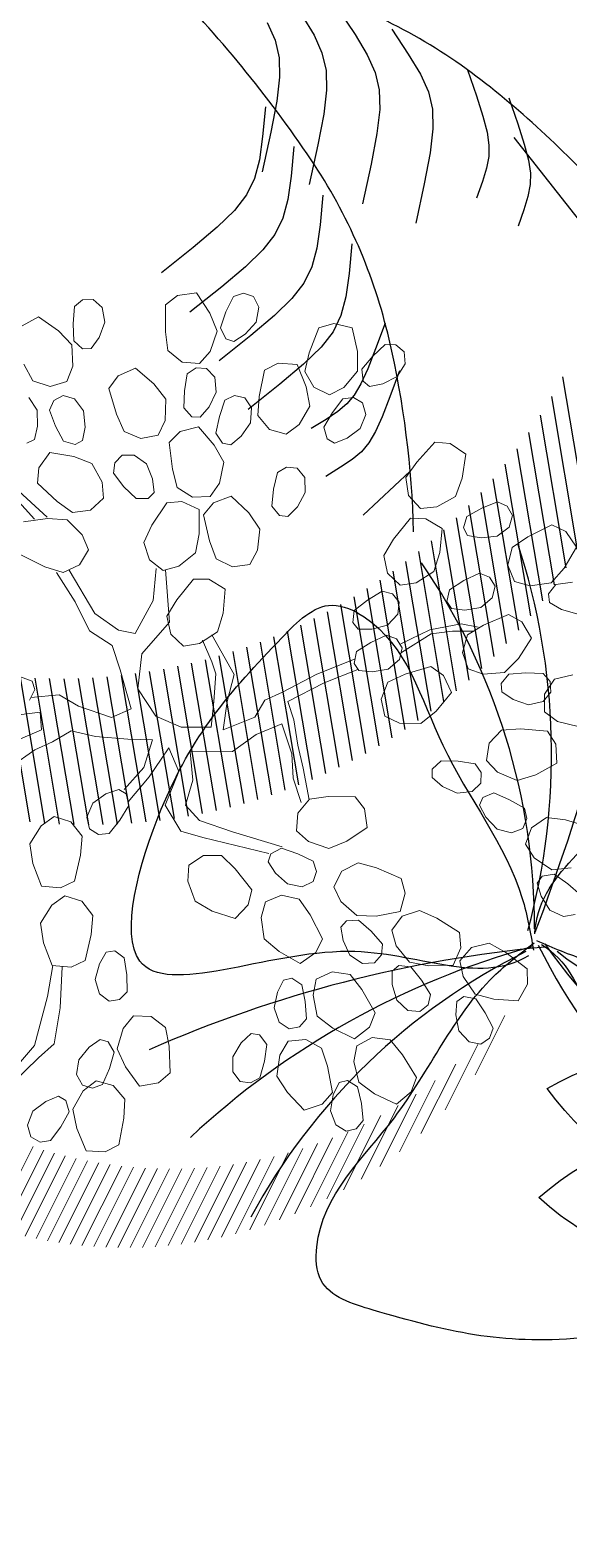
# Model space of a CAD drawing. Extents: x -809667 to 586099, y 3084146 to 3634412.
# Drawn here: x 381940.732 to 381941.638, y 3085733.911 to 3085736.417 of the extents above; entities that cross this region are included whole.
import ezdxf

# ---------------------------------------------------------------- set-up
doc = ezdxf.new("R2010")
doc.units = 0
doc.header["$LTSCALE"] = 0.5
doc.layers.get('0').update_dxf_attribs({"linetype": 'CONTINUOUS'})
for name, color, linetype in [('树', 3, 'CONTINUOUS'), ('树木', 94, 'CONTINUOUS'), ('灌木', 3, 'CONTINUOUS'), ('绿化图层', 84, 'CONTINUOUS'), ('道路', 4, 'CONTINUOUS')]:
    doc.layers.add(name, color=color, linetype=linetype)
doc.layers.add('紫薇', color=6, linetype='CONTINUOUS', lineweight=20)

# ---------------------------------------------------------------- blocks, each defined once
blk = doc.blocks.new('白玉兰')
at = {"color": 0}
for centre, radius, start, end in [((-1260.5, 1665), 2054.4, 309.3934, 347.1655), ((-713.2, 1844.3), 1941, 291.8214, 332.6346), ((-478.2, 2077.5), 2115.2, 283.2993, 320.8528), ((-4728.7, -6984.2), 8428.8, 56.1879, 65.279), ((-1147.9, -2037), 2310.3, 61.625, 95.1491), ((-559.1, -2135.4), 2213.8, 76.7033, 111.4018), ((4370.8, -555.9), 4391.8, 172.1708, 190.6677), ((2826.9, 106.7), 2820.8, 182.2544, 209.8868), ((2146.3, 475.3), 2185, 193.3063, 228.4107)]:
    blk.add_arc(centre, radius, start, end, dxfattribs=at)
for points in [[(-33.3, 16.4), (-232.9, 72.7), (-341.9, 562), (-1253.8, 922.5), (-424.6, 1375.2), (-32.9, 1391.9), (376.3, 1386), (477, 1090.9), (236.3, 716.3), (184.7, 276.9), (29.2, 67), (-7.3, 17.6)], [(8.3, 30.7), (154.9, 177.4), (635.1, 33.7), (1394.9, 653.5), (1385.2, -291.2), (1208.5, -641.2), (1003.6, -995.4), (696.9, -939.3), (487.4, -546.3), (129.3, -286.7), (21.9, -48.6), (-3.3, 7.4)], [(36.1, -22.3), (98.6, -219.9), (-250.5, -579.7), (-51.2, -1539.8), (-884.9, -1095.2), (-1113.8, -777), (-1333.5, -431.7), (-1142.2, -185.6), (-696.9, -181.1), (-301.3, 16.9), (-40.5, 2.3), (20.8, -1.2)]]:
    blk.add_open_spline(points, degree=3, knots=[0, 0, 0, 0, 621.989778, 1340.944545, 1869.007736, 2592.427455, 2798.699245, 2915.827596, 3435.261502, 4029.77129, 4212.300518, 4212.300518, 4212.300518, 4212.300518], dxfattribs=at)
blk = doc.blocks.new('03')
at = {"layer": '树木', "color": 0}
for p, q in [((-0.0755, 1.5083), (-0.218, 1.2206)), ((-0.04, 1.5125), (-0.1823, 1.2252)), ((-0.005, 1.5155), (-0.1471, 1.2286)), ((0.0295, 1.5175), (-0.1124, 1.231)), ((0.0634, 1.5185), (-0.0783, 1.2324)), ((0.0969, 1.5186), (-0.0446, 1.2328)), ((0.13, 1.5177), (-0.0114, 1.2322)), ((0.1626, 1.5159), (0.0214, 1.2308)), ((0.1948, 1.5133), (0.0537, 1.2285)), ((0.2265, 1.5099), (0.0857, 1.2254)), ((0.2579, 1.5056), (0.1172, 1.2214)), ((-0.2239, 1.4791), (-0.3674, 1.1893)), ((-0.1858, 1.4885), (-0.329, 1.1993)), ((-0.1484, 1.4964), (-0.2913, 1.2077)), ((-0.1116, 1.503), (-0.2544, 1.2148)), ((0.2889, 1.5006), (0.1483, 1.2167)), ((0.3195, 1.4948), (0.1791, 1.2112)), ((0.3498, 1.4883), (0.2095, 1.205)), ((0.3796, 1.481), (0.2395, 1.198)), ((0.4092, 1.4731), (0.2691, 1.1903)), ((-0.3432, 1.441), (-0.4878, 1.1491)), ((-0.3025, 1.4555), (-0.4467, 1.1644)), ((-0.2628, 1.4682), (-0.4066, 1.1778)), ((0.4383, 1.4644), (0.2984, 1.1819)), ((0.4672, 1.455), (0.3274, 1.1727)), ((0.4957, 1.4449), (0.356, 1.1629)), ((-0.385, 1.4243), (-0.53, 1.1315)), ((0.5238, 1.4342), (0.3843, 1.1524)), ((0.5516, 1.4227), (0.4122, 1.1413)), ((0.5791, 1.4106), (0.4398, 1.1294)), ((-0.4279, 1.4051), (-0.5734, 1.1114)), ((0.6063, 1.3979), (0.4671, 1.1169)), ((0.6331, 1.3844), (0.4941, 1.1037)), ((0.6596, 1.3703), (0.5207, 1.0898)), ((0.6857, 1.3555), (0.5469, 1.0753)), ((0.7115, 1.34), (0.5729, 1.06)), ((0.737, 1.3238), (0.5985, 1.0441)), ((0.7621, 1.307), (0.6237, 1.0275)), ((0.7869, 1.2895), (0.6487, 1.0103)), ((0.8114, 1.2712), (0.6732, 0.9923)), ((0.8355, 1.2523), (0.6975, 0.9736)), ((0.8592, 1.2326), (0.7213, 0.9542)), ((0.8826, 1.2122), (0.7448, 0.9341)), ((-0.1968, 1.0838), (-0.0623, 1.1008)), ((-0.8748, 1.0435), (-1.0452, 0.6994)), ((-0.2165, 0.9566), (-0.1865, 0.9736)), ((-0.1865, 0.9736), (-0.1612, 0.9846)), ((-0.1612, 0.9846), (-0.1376, 0.9906)), ((-0.1376, 0.9906), (-0.1126, 0.9925)), ((-0.1126, 0.9925), (-0.0833, 0.9914)), ((-0.0833, 0.9914), (-0.0466, 0.9884)), ((-0.2541, 0.9323), (-0.2165, 0.9566)), ((-0.3023, 0.9), (-0.2541, 0.9323)), ((-0.221, 0.8742), (-0.1957, 0.8852)), ((-0.1957, 0.8852), (-0.1721, 0.8911)), ((-0.1721, 0.8911), (-0.1471, 0.893)), ((-0.1471, 0.893), (-0.1177, 0.8919)), ((-0.1177, 0.8919), (-0.081, 0.8889)), ((-0.2885, 0.8329), (-0.2509, 0.8571)), ((-0.2509, 0.8571), (-0.221, 0.8742)), ((-0.3368, 0.8005), (-0.2885, 0.8329)), ((-0.7132, 0.7788), (-0.6828, 0.7996)), ((-0.7548, 0.7439), (-0.7366, 0.7611)), ((-0.7366, 0.7611), (-0.7132, 0.7788)), ((-0.2375, 0.7511), (-0.1979, 0.7628)), ((-0.1979, 0.7628), (-0.1475, 0.7701)), ((-0.1475, 0.7701), (-0.082, 0.7749)), ((-0.082, 0.7749), (0.0032, 0.7789)), ((-0.7821, 0.6999), (-0.7694, 0.7244)), ((-0.7694, 0.7244), (-0.7548, 0.7439)), ((-0.3024, 0.7075), (-0.2708, 0.7333)), ((-0.2708, 0.7333), (-0.2375, 0.7511)), ((-0.7946, 0.6677), (-0.7821, 0.6999)), ((-0.6772, 0.6799), (-0.6468, 0.7007)), ((-0.3366, 0.6719), (-0.3024, 0.7075)), ((-0.8085, 0.6252), (-0.7946, 0.6677)), ((-0.7188, 0.645), (-0.7006, 0.6622)), ((-0.7006, 0.6622), (-0.6772, 0.6799)), ((-0.5756, 0.6116), (-0.512, 0.6685)), ((-0.378, 0.6248), (-0.3366, 0.6719)), ((-0.0925, 0.6562), (-0.0073, 0.6603)), ((-0.7334, 0.6255), (-0.7188, 0.645)), ((-0.2813, 0.6146), (-0.248, 0.6325)), ((-0.248, 0.6325), (-0.2084, 0.6442)), ((-0.2084, 0.6442), (-0.158, 0.6515)), ((-0.158, 0.6515), (-0.0925, 0.6562)), ((-0.8254, 0.5697), (-0.8085, 0.6252)), ((-0.7586, 0.5688), (-0.7461, 0.601)), ((-0.7461, 0.601), (-0.7334, 0.6255)), ((-0.6235, 0.5666), (-0.5756, 0.6116)), ((-0.3129, 0.5888), (-0.2813, 0.6146)), ((-0.7725, 0.5263), (-0.7586, 0.5688)), ((-0.6579, 0.5291), (-0.6235, 0.5666)), ((-0.5089, 0.5129), (-0.4453, 0.5698)), ((-0.3471, 0.5533), (-0.3129, 0.5888)), ((-0.3885, 0.5061), (-0.3471, 0.5533)), ((-0.2189, 0.5255), (-0.1685, 0.5328)), ((-0.1685, 0.5328), (-0.103, 0.5376)), ((-0.103, 0.5376), (-0.0178, 0.5416)), ((-0.7894, 0.4708), (-0.7725, 0.5263)), ((-0.6813, 0.4951), (-0.6579, 0.5291)), ((-0.5568, 0.4679), (-0.5089, 0.5129)), ((-0.2919, 0.496), (-0.2585, 0.5138)), ((-0.2585, 0.5138), (-0.2189, 0.5255)), ((-0.6959, 0.4602), (-0.6813, 0.4951)), ((-0.4422, 0.4142), (-0.3786, 0.4711)), ((-0.3576, 0.4346), (-0.3234, 0.4702)), ((-0.3234, 0.4702), (-0.2919, 0.496)), ((-0.7041, 0.4203), (-0.6959, 0.4602)), ((-0.5912, 0.4304), (-0.5568, 0.4679)), ((-0.1035, 0.4351), (-0.0183, 0.4392)), ((-0.7082, 0.3711), (-0.7041, 0.4203)), ((-0.6146, 0.3964), (-0.5912, 0.4304)), ((-0.4901, 0.3692), (-0.4422, 0.4142)), ((-0.399, 0.3874), (-0.3576, 0.4346)), ((-0.2924, 0.3935), (-0.259, 0.4114)), ((-0.259, 0.4114), (-0.2194, 0.423)), ((-0.2194, 0.423), (-0.1691, 0.4304)), ((-0.1691, 0.4304), (-0.1035, 0.4351)), ((-0.6292, 0.3615), (-0.6146, 0.3964)), ((-0.378, 0.3344), (-0.3144, 0.3913)), ((-0.3239, 0.3677), (-0.2924, 0.3935)), ((-0.7106, 0.3084), (-0.7082, 0.3711)), ((-0.6374, 0.3216), (-0.6292, 0.3615)), ((-0.5245, 0.3317), (-0.4901, 0.3692)), ((-0.3582, 0.3321), (-0.3239, 0.3677)), ((-0.6415, 0.2724), (-0.6374, 0.3216)), ((-0.5479, 0.2977), (-0.5245, 0.3317)), ((-0.4258, 0.2893), (-0.378, 0.3344)), ((-0.3995, 0.285), (-0.3582, 0.3321)), ((-0.5625, 0.2628), (-0.5479, 0.2977)), ((-0.4603, 0.2519), (-0.4258, 0.2893)), ((-0.6439, 0.2097), (-0.6415, 0.2724)), ((-0.5707, 0.2229), (-0.5625, 0.2628)), ((-0.4837, 0.2179), (-0.4603, 0.2519)), ((-0.5748, 0.1737), (-0.5707, 0.2229)), ((-0.4983, 0.183), (-0.4837, 0.2179)), ((-0.5065, 0.1431), (-0.4983, 0.183))]:
    blk.add_line(p, q, dxfattribs=at)
for centre, radius, start, end in [((1.5285, 0.0526), 2.0101, 145.484, 157.144), ((1.1297, 1.067), 2.0101, 184.5918, 196.2518), ((0.7228, 0.3922), 1.1357, 157.144, 178.0247), ((0.2903, 0.8223), 1.1357, 196.2518, 217.1325), ((2.2026, 0.3411), 2.6163, 178.0247, 188.7387)]:
    blk.add_arc(centre, radius, start, end, dxfattribs=at)
blk = doc.blocks.new('紫薇')
at = {"color": 0}
for p, q in [((-76.8, 470.4), (-70.2, 482.3)), ((-70.2, 482.3), (-58.6, 485.6)), ((-58.6, 485.6), (-47.3, 481.3)), ((-47.3, 481.3), (-39.7, 463.3)), ((-21.4, 461), (-5.1, 483.2)), ((-5.1, 483.2), (16.1, 479.2)), ((-74.5, 453.4), (-76.8, 470.4)), ((-39.7, 463.3), (-34.4, 444.7)), ((-30.7, 440.8), (-21.4, 461)), ((-191, 425.6), (-183.9, 452.2)), ((-183.9, 452.2), (-162.6, 456.2)), ((-162.6, 456.2), (-146.2, 450.4)), ((-146.2, 450.4), (-136.4, 421.5)), ((-62.9, 439.1), (-74.5, 453.4)), ((-34.4, 444.7), (-41, 432.8)), ((-24.1, 417.5), (-30.7, 440.8)), ((-246, 414.4), (-244.2, 427.9)), ((-244.2, 427.9), (-234.5, 435.2)), ((-234.5, 435.2), (-222.4, 435.2)), ((-222.4, 435.2), (-208.9, 421.2)), ((-192.4, 403.4), (-191, 425.6)), ((-50.3, 430.2), (-62.9, 439.1)), ((-41, 432.8), (-50.3, 430.2)), ((28, 437.4), (24, 416.1)), ((-237.8, 399.4), (-246, 414.4)), ((-208.9, 421.2), (-197.2, 405.8)), ((-136.4, 421.5), (-132.4, 400.2)), ((-12.5, 403.2), (-24.1, 417.5)), ((24, 416.1), (7.4, 403.9)), ((-221.8, 390.3), (-237.8, 399.4)), ((-206.8, 386.5), (-221.8, 390.3)), ((-199.1, 392.3), (-206.8, 386.5)), ((-197.2, 405.8), (-199.1, 392.3)), ((-177.8, 384.1), (-192.4, 403.4)), ((-132.4, 400.2), (-143.5, 382.8)), ((-105.3, 369.5), (-91, 393)), ((-91, 393), (-69.5, 390.8)), ((-69.5, 390.8), (-55.3, 380.7)), ((-14.5, 381.6), (-3.3, 389.5)), ((7.4, 403.9), (-12.5, 403.2)), ((-3.3, 389.5), (8.6, 387.4)), ((30, 383.1), (34.5, 399.6)), ((-161.8, 375), (-177.8, 384.1)), ((-143.5, 382.8), (-161.8, 375)), ((-55.3, 380.7), (-54, 350.1)), ((-19.8, 365.4), (-14.5, 381.6)), ((8.6, 387.4), (16.8, 378.5)), ((16.8, 378.5), (15.9, 359.1)), ((35.2, 365.4), (30, 383.1)), ((-339.3, 358.8), (-320.9, 370.1)), ((-336.4, 331.4), (-339.3, 358.8)), ((-320.9, 370.1), (-303.5, 370.7)), ((-303.5, 370.7), (-283.9, 347.2)), ((-173.4, 354.8), (-167.8, 367.2)), ((-167.8, 367.2), (-156.5, 371.5)), ((-156.5, 371.5), (-144.9, 368.2)), ((-144.9, 368.2), (-135.8, 350.9)), ((-112.8, 348.5), (-105.3, 369.5)), ((-15.6, 347.5), (-19.8, 365.4)), ((15.9, 359.1), (12.5, 340)), ((43.3, 352.3), (35.2, 365.4)), ((-283.9, 347.2), (-272.6, 328.8)), ((-268.6, 311.4), (-266.9, 338.9)), ((-266.9, 338.9), (-246.8, 347)), ((-246.8, 347), (-229.6, 344.6)), ((-229.6, 344.6), (-214.3, 318.1)), ((-169.6, 338.1), (-173.4, 354.8)), ((-135.8, 350.9), (-128.9, 332.9)), ((-104.3, 325.9), (-112.8, 348.5)), ((-54, 350.1), (-56.2, 328.6)), ((-8.2, 333.9), (-15.6, 347.5)), ((12.5, 340), (1.3, 332.2)), ((52.9, 351.1), (43.3, 352.3)), ((-386.7, 314.3), (-380.4, 324.6)), ((-380.4, 324.6), (-369.1, 329)), ((-369.1, 329), (-351.4, 320.9)), ((-329.6, 310.2), (-336.4, 331.4)), ((-272.6, 328.8), (-276.6, 308.6)), ((-202, 308.6), (-198.5, 321.8)), ((-198.5, 321.8), (-188, 327.9)), ((-188, 327.9), (-176, 326.4)), ((-176, 326.4), (-164.3, 310.9)), ((-156.9, 324.8), (-169.6, 338.1)), ((-143.5, 317), (-156.9, 324.8)), ((-128.9, 332.9), (-134.5, 320.4)), ((-91.5, 312.7), (-104.3, 325.9)), ((-56.2, 328.6), (-71.7, 315)), ((1.3, 332.2), (-8.2, 333.9)), ((7.1, 320), (31.4, 332.9)), ((31.4, 332.9), (48.8, 320)), ((-383.6, 301), (-386.7, 314.3)), ((-351.4, 320.9), (-335, 310.7)), ((-335, 310.7), (-331.9, 297.4)), ((-309.1, 297.5), (-329.6, 310.2)), ((-276.6, 308.6), (-290.9, 294.7)), ((-265.6, 289.4), (-268.6, 311.4)), ((-214.3, 318.1), (-206.2, 298.1)), ((-195.6, 292.8), (-202, 308.6)), ((-164.3, 310.9), (-154.6, 294.1)), ((-148.4, 281.7), (-138, 307.2)), ((-134.5, 320.4), (-143.5, 317)), ((-138, 307.2), (-116.5, 308.5)), ((-116.5, 308.5), (-100.8, 300.8)), ((-71.7, 315), (-91.5, 312.7)), ((-14.3, 282.1), (-10.1, 305.9)), ((-10.1, 305.9), (7.1, 320)), ((48.8, 320), (55.8, 304.1)), ((57.6, 263.9), (81.7, 307.4)), ((72.1, 266.3), (89, 305)), ((-370.5, 290.1), (-383.6, 301)), ((-352.3, 287.3), (-370.5, 290.1)), ((-336.9, 289.2), (-352.3, 287.3)), ((-331.9, 297.4), (-336.9, 289.2)), ((-290.9, 294.7), (-309.1, 297.5)), ((-247.5, 273.4), (-265.6, 289.4)), ((-206.2, 298.1), (-213.6, 278.8)), ((-180.9, 281.8), (-195.6, 292.8)), ((-154.6, 294.1), (-158.1, 280.9)), ((-100.8, 300.8), (-94.7, 270.8)), ((-68.5, 285.8), (-58.6, 299.7)), ((-58.6, 299.7), (-45.6, 303.9)), ((-45.6, 303.9), (-34.9, 298.4)), ((-34.9, 298.4), (-29.6, 287.6)), ((55.8, 304.1), (41.2, 277.2)), ((-323.6, 274.2), (-315.6, 283.2)), ((-322.8, 260.5), (-323.6, 274.2)), ((-315.6, 283.2), (-303.8, 285.6)), ((-303.8, 285.6), (-287.7, 274.6)), ((-287.7, 274.6), (-273.2, 261.8)), ((-230, 267.6), (-247.5, 273.4)), ((-213.6, 278.8), (-230, 267.6)), ((-166.5, 276.1), (-180.9, 281.8)), ((-158.1, 280.9), (-166.5, 276.1)), ((-152.5, 259.8), (-148.4, 281.7)), ((-94.7, 270.8), (-93.4, 249.2)), ((-69.8, 267.4), (-68.5, 285.8)), ((-29.6, 287.6), (-36.2, 269.2)), ((-10.1, 264.1), (-14.3, 282.1)), ((41.2, 277.2), (28.4, 259.8)), ((-311.7, 247.5), (-322.8, 260.5)), ((-273.2, 261.8), (-272.4, 248.1)), ((-140.4, 238.8), (-152.5, 259.8)), ((-66.7, 252.3), (-69.8, 267.4)), ((-36.2, 269.2), (-45.1, 252)), ((8.1, 256), (-10.1, 264.1)), ((28.4, 259.8), (8.1, 256)), ((26, 232.4), (37.1, 253.9)), ((37.1, 253.9), (57.7, 262.3)), ((57.7, 262.3), (84.7, 267.5)), ((-294.2, 241.7), (-311.7, 247.5)), ((-278.8, 240.9), (-294.2, 241.7)), ((-272.4, 248.1), (-278.8, 240.9)), ((-125.7, 227.8), (-140.4, 238.8)), ((-93.4, 249.2), (-106.5, 233.3)), ((-58.1, 247.8), (-66.7, 252.3)), ((-45.1, 252), (-58.1, 247.8)), ((-234.4, 214.4), (-229.5, 227.1)), ((-229.5, 227.1), (-218.5, 232.1)), ((-218.5, 232.1), (-206.7, 229.5)), ((-206.7, 229.5), (-196.6, 212.8)), ((-161.3, 196.3), (-148.4, 220.6)), ((-148.4, 220.6), (-126.8, 219.8)), ((-106.5, 233.3), (-125.7, 227.8)), ((-109.1, 217.7), (-93.4, 232.5)), ((-93.4, 232.5), (-76.5, 236.6)), ((-76.5, 236.6), (-52.5, 217.6)), ((24.8, 214), (26, 232.4)), ((99.5, 232.7), (77.7, 211.3)), ((-403.6, 198.9), (-387.6, 205.8)), ((-387.6, 205.8), (-360.8, 190.9)), ((-229.6, 197.9), (-234.4, 214.4)), ((-196.6, 212.8), (-188.6, 195.2)), ((-126.8, 219.8), (-112, 210.5)), ((-112, 210.5), (-108.9, 180.1)), ((-100.6, 191.5), (-109.1, 217.7)), ((-52.5, 217.6), (-37.7, 202)), ((39.8, 200.9), (24.8, 214)), ((77.7, 211.3), (60.3, 198.5)), ((-416.7, 181.7), (-403.6, 198.9)), ((-360.8, 190.9), (-343.6, 177.9)), ((-216, 185.5), (-229.6, 197.9)), ((-188.6, 195.2), (-193.5, 182.4)), ((-167.5, 174.9), (-161.3, 196.3)), ((-89.7, 172.1), (-100.6, 191.5)), ((-37.7, 202), (-37.5, 181.3)), ((60.3, 198.5), (39.8, 200.9)), ((40.7, 143.1), (52.7, 198.7)), ((67.2, 201.1), (57.6, 162.4)), ((-404, 157.2), (-416.7, 181.7)), ((-343.6, 177.9), (-340, 157.6)), ((-202.3, 178.5), (-216, 185.5)), ((-193.5, 182.4), (-202.3, 178.5)), ((-157.6, 152.9), (-167.5, 174.9)), ((-108.9, 180.1), (-109.8, 158.5)), ((-67, 163.8), (-89.7, 172.1)), ((-37.5, 181.3), (-48.6, 164.8)), ((-41.5, 169.7), (-27, 135.9)), ((-390.1, 139.9), (-404, 157.2)), ((-340, 157.6), (-348.3, 139.4)), ((-144, 140.4), (-157.6, 152.9)), ((-109.8, 158.5), (-124.4, 144)), ((-48.6, 164.8), (-67, 163.8)), ((-36.7, 106.9), (-51.2, 164.9)), ((57.6, 162.4), (52.7, 126.2)), ((-366.3, 135.4), (-390.1, 139.9)), ((-348.3, 139.4), (-366.3, 135.4)), ((-124.4, 144), (-144, 140.4)), ((-108.8, 122.6), (-94.6, 139)), ((-94.6, 139), (-78.2, 144.7)), ((-78.2, 144.7), (-52.5, 128.2)), ((-27, 135.9), (4.4, 106.9)), ((21.3, 116.5), (40.7, 143.1)), ((-442.6, 110.8), (-433.7, 119)), ((-433.7, 119), (-414.3, 117.8)), ((-364.4, 110.1), (-350.4, 126.5)), ((-350.4, 126.5), (-334, 132.4)), ((-334, 132.4), (-308.2, 116.1)), ((-97.7, 97.4), (-108.8, 122.6)), ((-52.5, 128.2), (-36.1, 114.1)), ((52.7, 126.2), (33.4, 102.1)), ((-444.8, 98.9), (-442.6, 110.8)), ((-414.3, 117.8), (-395.3, 114.2)), ((-395.3, 114.2), (-387.5, 103)), ((-387.5, 103), (-389.3, 93.5)), ((-353.2, 84.9), (-364.4, 110.1)), ((-308.2, 116.1), (-291.7, 102.1)), ((-291.7, 102.1), (-289.3, 81.6)), ((4.4, 82.7), (-36.7, 106.9)), ((-36.1, 114.1), (-33.9, 93.6)), ((4.4, 106.9), (21.3, 116.5)), ((33.4, 102.1), (33.4, 73.1)), ((132.5, 92.4), (144.6, 102.1)), ((-437.1, 87.7), (-444.8, 98.9)), ((-420.9, 82.2), (-437.1, 87.7)), ((-403, 86.2), (-420.9, 82.2)), ((-389.3, 93.5), (-403, 86.2)), ((-340.2, 66.8), (-353.2, 84.9)), ((-84.9, 79.2), (-97.7, 97.4)), ((-33.9, 93.6), (-43.3, 76)), ((132.5, 82.7), (132.5, 92.4)), ((-496.5, 62.5), (-484, 74.7)), ((-484, 74.7), (-453.7, 70.5)), ((-453.7, 70.5), (-432.9, 64.6)), ((-289.3, 81.6), (-298.6, 64)), ((-87.5, 27.2), (-77.8, 77.9)), ((-61.5, 73.2), (-84.9, 79.2)), ((-65.7, 75.5), (-68.1, 48.9)), ((-43.3, 76), (-61.5, 73.2)), ((21.3, 46.5), (4.4, 82.7)), ((33.4, 73.1), (35.8, 27.2)), ((91.4, 48.9), (108.3, 68.2)), ((108.3, 68.2), (139.8, 75.5)), ((142.2, 73.1), (132.5, 82.7)), ((-502.4, 41.7), (-496.5, 62.5)), ((-432.9, 64.6), (-422.2, 46.9)), ((-316.8, 61), (-340.2, 66.8)), ((-298.6, 64), (-316.8, 61)), ((-291.5, 46.1), (-287.4, 57.4)), ((-287.4, 57.4), (-277.3, 64)), ((-277.3, 64), (-258.3, 59.7)), ((-258.3, 59.7), (-240.1, 53.1)), ((-240.1, 53.1), (-234.3, 40.7)), ((159.1, 61), (134.9, 56.2)), ((134.9, 56.2), (139.8, 36.8)), ((-481.8, 23.5), (-502.4, 41.7)), ((-422.2, 46.9), (-423.5, 27)), ((-400.7, 29), (-397.8, 40.7)), ((-397.8, 40.7), (-388.5, 48.4)), ((-388.5, 48.4), (-369.1, 46.1)), ((-369.1, 46.1), (-350.3, 41.4)), ((-350.3, 41.4), (-343.3, 29.7)), ((-285.7, 33.7), (-291.5, 46.1)), ((-234.3, 40.7), (-237.6, 31.6)), ((-68.1, 48.9), (-68.1, 34.4)), ((-68.1, 34.4), (-56, 5.4)), ((11.6, 10.3), (21.3, 46.5)), ((60, 24.8), (91.4, 48.9)), ((139.8, 36.8), (168.8, 34.4)), ((-462.5, 12.3), (-481.8, 23.5)), ((-423.5, 27), (-438.8, 16.8)), ((-393.6, 17.3), (-400.7, 29)), ((-377.8, 10.9), (-393.6, 17.3)), ((-345.6, 20.4), (-359.6, 13.9)), ((-343.3, 29.7), (-345.6, 20.4)), ((-270.7, 25.6), (-285.7, 33.7)), ((-252.3, 26.7), (-270.7, 25.6)), ((-237.6, 31.6), (-252.3, 26.7)), ((-70.5, 0.6), (-87.5, 27.2)), ((35.8, 27.2), (60, 24.8)), ((108.3, 24.8), (84.2, 10.3)), ((132.5, 19.9), (108.3, 24.8)), ((154.3, 17.5), (132.5, 19.9)), ((185.7, 7.9), (154.3, 17.5)), ((-485.8, 5.5), (-466.8, 9.1)), ((-466.8, 9.1), (-455.5, 1.4)), ((-438.8, 16.8), (-462.5, 12.3)), ((-455.5, 1.4), (-453.8, -8.1)), ((-359.6, 13.9), (-377.8, 10.9)), ((-350.9, 0.6), (-367.8, -9.1)), ((-314.7, 5.4), (-350.9, 0.6)), ((-338.8, -4.2), (-314.7, 0.6)), ((-278.4, 0.6), (-314.7, 5.4)), ((-314.7, 0.6), (-276, -9.1)), ((-278.4, -4.1), (-275.5, 7.6)), ((-275.5, 7.6), (-266.1, 15.2)), ((-266.1, 15.2), (-246.7, 12.7)), ((-246.7, 12.7), (-228, 8)), ((-228, 8), (-221, -3.8)), ((-222.8, 0.6), (-176.9, -1.8)), ((-56, -28.4), (-70.5, 0.6)), ((-56, 5.4), (-43.9, -21.1)), ((-11.6, -10.3), (11.6, 10.3)), ((84.2, 10.3), (50.3, -4.2)), ((-453.8, -8.1), (-463.9, -19.9)), ((-416.8, -19.3), (-405, -6.5)), ((-405, -6.5), (-374.5, -8.9)), ((-374.5, -8.9), (-353.4, -13.7)), ((-360.6, -11.5), (-338.8, -4.2)), ((-353.4, -13.7), (-341.8, -30.7)), ((-271.5, -15.9), (-278.4, -4.1)), ((-255.7, -22.4), (-271.5, -15.9)), ((-223.4, -13.2), (-237.5, -19.5)), ((-221, -3.8), (-223.4, -13.2)), ((-181.7, -13.9), (-222.8, -11.5)), ((-135.8, -21.1), (-181.7, -13.9)), ((-176.9, -1.8), (-133.4, -9.1)), ((-133.4, -9.1), (-111.6, -11.5)), ((-111.6, -11.5), (-94.7, -26)), ((-43.9, -21.1), (-11.6, -10.3)), ((50.3, -4.2), (23.7, -13.9)), ((23.7, -13.9), (43.1, -40.5)), ((-463.9, -19.9), (-479.2, -30.1)), ((-421.5, -40.4), (-416.8, -19.3)), ((-341.8, -30.7), (-341.9, -50.6)), ((-302.7, -34.6), (-272.1, -33.8)), ((-272.1, -33.8), (-250.7, -36.3)), ((-237.5, -19.5), (-255.7, -22.4)), ((-135.8, -42.9), (-135.8, -21.1)), ((-94.7, -26), (-56, -28.4)), ((9.2, -28.4), (6.8, -57.4)), ((21.3, -38), (9.2, -28.4)), ((-399.9, -57.5), (-421.5, -40.4)), ((-341.9, -50.6), (-356.5, -61.7)), ((-315.5, -70.1), (-313, -48.7)), ((-313, -48.7), (-302.7, -34.6)), ((-250.7, -36.3), (-237.3, -51.9)), ((-131, -71.9), (-135.8, -42.9)), ((-121.3, -42.9), (-121.3, -79.1)), ((-89.9, -45.3), (-121.3, -42.9)), ((-58.4, -55), (-89.9, -45.3)), ((-12.5, -40.5), (-58.4, -55)), ((-5.3, -71.9), (-12.5, -40.5)), ((40.7, -52.5), (21.3, -38)), ((43.1, -40.5), (72.1, -57.4)), ((-380, -67.5), (-399.9, -57.5)), ((-356.5, -61.7), (-380, -67.5)), ((-237.3, -51.9), (-235.2, -71.8)), ((6.8, -57.4), (33.4, -88.8)), ((72.1, -71.9), (40.7, -52.5)), ((71.7, -62.6), (77.9, -55.2)), ((72.9, -76.2), (71.7, -62.6)), ((77.9, -55.2), (93.4, -55.6)), ((93.4, -55.6), (111, -60.9)), ((111, -60.9), (122.4, -73.6)), ((141.1, -73), (157.2, -61.4)), ((157.2, -61.4), (174.8, -66.7)), ((174.8, -66.7), (193.3, -82.2)), ((-425.8, -93.7), (-421.1, -82.6)), ((-421.1, -82.6), (-402.9, -75.6)), ((-402.9, -75.6), (-384.1, -71)), ((-384.1, -71), (-372.4, -78)), ((-372.4, -78), (-370.1, -87.4)), ((-292.2, -84.8), (-315.5, -70.1)), ((-248.6, -84.4), (-271.3, -92.6)), ((-235.2, -71.8), (-248.6, -84.4)), ((-128.5, -98.4), (-131, -71.9)), ((-121.3, -79.1), (-114, -105.7)), ((11.6, -96), (-5.3, -71.9)), ((87.7, -88.7), (72.9, -76.2)), ((122.4, -73.6), (123.6, -87.2)), ((134.2, -92.5), (141.1, -73)), ((193.3, -82.2), (197, -104.2)), ((-453, -94.6), (-431.5, -92.7)), ((-431.5, -92.7), (-415.2, -105.3)), ((-422.9, -105.4), (-425.8, -93.7)), ((-379.5, -99.7), (-394.2, -110.8)), ((-370.1, -87.4), (-379.5, -99.7)), ((-271.3, -92.6), (-292.2, -84.8)), ((-123.7, -134.7), (-128.5, -98.4)), ((2, -117.8), (11.6, -96)), ((33.4, -88.8), (26.1, -122.6)), ((104.1, -99.2), (87.7, -88.7)), ((115.8, -96.5), (104.1, -99.2)), ((123.6, -87.2), (115.8, -96.5)), ((142.8, -112.3), (134.2, -92.5)), ((-411.2, -112.5), (-422.9, -105.4)), ((-415.2, -105.3), (-409.1, -124.3)), ((-394.2, -110.8), (-411.2, -112.5)), ((-114, -105.7), (-114, -134.7)), ((-29.4, -141.9), (2, -117.8)), ((158.8, -138.4), (142.8, -112.3)), ((197, -104.2), (196, -131.7)), ((-409.1, -124.3), (-419.7, -139.3)), ((-405.2, -146.2), (-377.1, -134.2)), ((-377.1, -134.2), (-356.2, -128.6)), ((-356.2, -128.6), (-338, -138.3)), ((-145.5, -138.1), (-124.3, -134.2)), ((-124.3, -134.2), (-106.8, -145.2)), ((26.1, -122.6), (4.4, -137.1)), ((196, -131.7), (176.1, -140.3)), ((-419.7, -139.3), (-440.2, -152.1)), ((-409.7, -163.1), (-405.2, -146.2)), ((-338, -138.3), (-328.8, -156)), ((-315.4, -155.5), (-298, -146.6)), ((-298, -146.6), (-279.9, -140)), ((-279.9, -140), (-267.5, -145.8)), ((-267.5, -145.8), (-264.2, -154.9)), ((-180.2, -164.4), (-174.5, -147.9)), ((-174.5, -147.9), (-145.5, -138.1)), ((-106.8, -145.2), (-99, -163.5)), ((-77.8, -175.7), (-29.4, -141.9)), ((4.4, -137.1), (-60.9, -178.1)), ((158, -162.4), (174.1, -150.7)), ((176.1, -140.3), (158.8, -138.4)), ((174.1, -150.7), (191.7, -156)), ((-404.1, -184), (-409.7, -163.1)), ((-328.8, -156), (-336.6, -172.6)), ((-318.9, -167.1), (-315.4, -155.5)), ((-314.8, -178.4), (-318.9, -167.1)), ((-272.2, -168.1), (-285.6, -180.7)), ((-264.2, -154.9), (-272.2, -168.1)), ((-176.3, -185.6), (-180.2, -164.4)), ((-99, -163.5), (-108.1, -179.5)), ((-19.3, -182.6), (-9.2, -163.5)), ((-9.2, -163.5), (10.3, -156.7)), ((10.3, -156.7), (29.5, -162)), ((29.5, -162), (36.3, -179.1)), ((151.1, -181.9), (158, -162.4)), ((191.7, -156), (210.2, -171.6)), ((-377, -189), (-404.1, -184)), ((-336.6, -172.6), (-354.7, -188.6)), ((-302.4, -184.2), (-314.8, -178.4)), ((-285.6, -180.7), (-302.4, -184.2)), ((-149.6, -192.7), (-176.3, -185.6)), ((-108.1, -179.5), (-127.4, -194.1)), ((-92, -188.9), (-76.6, -177.2)), ((-76.6, -177.2), (-63.1, -179.1)), ((-63.1, -179.1), (-57.2, -186.8)), ((-29.7, -211.3), (-19.3, -182.6)), ((36.3, -179.1), (35.7, -203.3)), ((159.7, -201.7), (151.1, -181.9)), ((210.2, -171.6), (213.9, -193.6)), ((-354.7, -188.6), (-377, -189)), ((-339.8, -206.5), (-325.3, -193.6)), ((-325.3, -193.6), (-311.7, -194.5)), ((-311.7, -194.5), (-305.3, -201.7)), ((-305.3, -201.7), (-307.9, -216.9)), ((-127.4, -194.1), (-149.6, -192.7)), ((-106, -202.5), (-92, -188.9)), ((-105.9, -214.5), (-106, -202.5)), ((-61, -201.8), (-70.2, -217.7)), ((-57.2, -186.8), (-61, -201.8)), ((175.7, -227.8), (159.7, -201.7)), ((213.9, -193.6), (212.9, -221.1)), ((-352.7, -221.1), (-339.8, -206.5)), ((-307.9, -216.9), (-315.8, -233.6)), ((-98.6, -224.2), (-105.9, -214.5)), ((-70.2, -217.7), (-85.1, -226)), ((-20.4, -226.1), (-29.7, -211.3)), ((20.8, -219.9), (-1.3, -236.2)), ((35.7, -203.3), (20.8, -219.9)), ((-351.7, -233.1), (-352.7, -221.1)), ((-343.7, -242.2), (-351.7, -233.1)), ((-315.8, -233.6), (-330, -243)), ((-194.7, -252.4), (-171.8, -232.2)), ((-171.8, -232.2), (-153.8, -220.2)), ((-153.8, -220.2), (-133.4, -223.6)), ((-133.4, -223.6), (-119.1, -237.5)), ((-85.1, -226), (-98.6, -224.2)), ((-77.4, -238.3), (-59.6, -227.8)), ((-59.6, -227.8), (-39.8, -229.2)), ((-39.8, -229.2), (-29.7, -244.6)), ((-1.3, -236.2), (-20.4, -226.1)), ((132.4, -239), (140.2, -227.8)), ((140.2, -227.8), (149.8, -226.1)), ((149.8, -226.1), (161.4, -236.3)), ((161.4, -236.3), (171.4, -251.7)), ((193, -229.7), (175.7, -227.8)), ((212.9, -221.1), (193, -229.7)), ((219.5, -269.9), (202.6, -226.4)), ((212.3, -221.6), (229.2, -253)), ((-417.9, -265.7), (-392.8, -248.4)), ((-392.8, -248.4), (-373.4, -238.8)), ((-373.4, -238.8), (-353.6, -244.6)), ((-353.6, -244.6), (-341.1, -260.1)), ((-330, -243), (-343.7, -242.2)), ((-193.6, -269.8), (-194.7, -252.4)), ((-119.1, -237.5), (-121.3, -255.7)), ((-83.6, -259.1), (-77.4, -238.3)), ((-29.7, -244.6), (-25.5, -268.4)), ((135.8, -258), (132.4, -239)), ((171.4, -251.7), (172, -268.8)), ((229.2, -253), (260.6, -301.3)), ((-341.1, -260.1), (-345.5, -278)), ((-181.7, -287.9), (-193.6, -269.8)), ((-121.3, -255.7), (-133.4, -276.7)), ((-88.1, -289.3), (-83.6, -259.1)), ((-25.5, -268.4), (-36.8, -287.6)), ((141.5, -276.6), (135.8, -258)), ((172, -268.8), (164.2, -280)), ((238.9, -306.2), (219.5, -269.9)), ((-345.5, -278), (-360.1, -297.3)), ((-154.4, -284.1), (-181.7, -287.9)), ((-133.4, -276.7), (-154.4, -284.1)), ((-143.4, -298.8), (-133.7, -282.1)), ((-133.7, -282.1), (-120.5, -278.5)), ((-120.5, -278.5), (-112.1, -283.4)), ((-112.1, -283.4), (-109.8, -298.7)), ((-36.8, -287.6), (-55.3, -308.1)), ((152.3, -282.1), (141.5, -276.6)), ((164.2, -280), (152.3, -282.1)), ((-360.1, -297.3), (-381.8, -302.1)), ((-372.7, -318), (-361.1, -302.6)), ((-361.1, -302.6), (-347.5, -300.7)), ((-347.5, -300.7), (-339.8, -306.5)), ((-218.9, -308.1), (-203, -293.5)), ((-203, -293.5), (-182.4, -293.6)), ((-182.4, -293.6), (-166, -304.9)), ((-151, -316.8), (-143.4, -298.8)), ((-109.8, -298.7), (-112, -316.9)), ((-76, -301.9), (-88.1, -289.3)), ((-55.3, -308.1), (-76, -301.9)), ((260.6, -301.3), (325.9, -340)), ((-382.4, -334.9), (-372.7, -318)), ((-339.8, -306.5), (-339.4, -322)), ((-238.2, -331.8), (-218.9, -308.1)), ((-166, -304.9), (-165.2, -323.3)), ((-146.2, -327.9), (-151, -316.8)), ((-112, -316.9), (-122.6, -330.4)), ((-49.5, -331.8), (-41, -321)), ((-41, -321), (-31.4, -319.9)), ((-31.4, -319.9), (-20.4, -330.7)), ((112.7, -328.7), (124.5, -311.7)), ((124.5, -311.7), (143.2, -304.7)), ((143.2, -304.7), (158.7, -314.5)), ((158.7, -314.5), (172.5, -334.4)), ((179.7, -323.6), (187.6, -318.1)), ((187.6, -318.1), (202.4, -322.5)), ((260.6, -315.8), (238.9, -306.2)), ((325.9, -347.2), (260.6, -315.8)), ((-339.4, -322), (-343.8, -339.9)), ((-234.3, -348.8), (-238.2, -331.8)), ((-165.2, -323.3), (-173.8, -345.9)), ((-135.8, -333.9), (-146.2, -327.9)), ((-122.6, -330.4), (-135.8, -333.9)), ((-112.3, -358.3), (-105.1, -337.9)), ((-105.1, -337.9), (-86.8, -328.4)), ((-86.8, -328.4), (-67, -330.8)), ((-67, -330.8), (-57.8, -346.8)), ((-47.1, -351), (-49.5, -331.8)), ((-20.4, -330.7), (-11.2, -346.6)), ((115.8, -350.1), (112.7, -328.7)), ((172.5, -334.4), (170.2, -356.6)), ((177.2, -337), (179.7, -323.6)), ((188.2, -352.9), (177.2, -337)), ((202.4, -322.5), (218, -332.3)), ((218, -332.3), (225.6, -347.6)), ((-355.9, -351.9), (-369.5, -353.8)), ((-343.8, -339.9), (-355.9, -351.9)), ((-281, -370), (-266.4, -354)), ((-266.4, -354), (-245.8, -352.3)), ((-245.8, -352.3), (-228.6, -362.3)), ((-219.7, -364.7), (-234.3, -348.8)), ((-173.8, -345.9), (-193.4, -356.6)), ((-180.1, -369.4), (-173.3, -351.3)), ((-173.3, -351.3), (-160.8, -345.7)), ((-160.8, -345.7), (-151.8, -349.1)), ((-151.8, -349.1), (-147, -363.8)), ((-57.8, -346.8), (-54.8, -370.8)), ((-42.4, -369.9), (-47.1, -351)), ((-11.2, -346.6), (-11.5, -363.7)), ((124.3, -379.4), (115.8, -350.1)), ((201.2, -367.5), (188.2, -352.9)), ((225.6, -347.6), (223.2, -361.1)), ((-298.2, -395.2), (-281, -370)), ((-228.6, -362.3), (-226.2, -380.5)), ((-193.4, -356.6), (-219.7, -364.7)), ((-184.7, -388.3), (-180.1, -369.4)), ((-147, -363.8), (-146.3, -382.2)), ((-118.4, -388.2), (-112.3, -358.3)), ((-54.8, -370.8), (-67.2, -389.3)), ((-31.9, -375.9), (-42.4, -369.9)), ((-11.5, -363.7), (-19.9, -374.5)), ((9.7, -383.3), (14, -370.3)), ((14, -370.3), (22.7, -366)), ((22.7, -366), (36.7, -372.6)), ((170.2, -356.6), (161.9, -382.8)), ((190.2, -372.4), (206.8, -361.4)), ((213.2, -367.9), (201.2, -367.5)), ((206.8, -361.4), (224.2, -367.4)), ((223.2, -361.1), (213.2, -367.9)), ((224.2, -367.4), (242, -383.7)), ((246.6, -371.5), (253.1, -364.4)), ((247.2, -385.2), (246.6, -371.5)), ((253.1, -364.4), (268.5, -365.4)), ((268.5, -365.4), (285.9, -371.4)), ((285.9, -371.4), (296.8, -384.6)), ((-226.2, -380.5), (-232.9, -403.8)), ((-178.3, -398.5), (-184.7, -388.3)), ((-146.3, -382.2), (-154.5, -397.2)), ((-107.1, -401.5), (-118.4, -388.2)), ((-34, -391.9), (-14.6, -387.6)), ((-19.9, -374.5), (-31.9, -375.9)), ((-14.6, -387.6), (-0.5, -399.5)), ((18.3, -400.6), (9.7, -383.3)), ((36.7, -372.6), (50.8, -384.5)), ((50.8, -384.5), (56.1, -400.7)), ((140.5, -385.9), (124.3, -379.4)), ((161.9, -382.8), (140.5, -385.9)), ((182.5, -391.6), (190.2, -372.4)), ((242, -383.7), (244.8, -405.8)), ((261.5, -398.2), (247.2, -385.2)), ((296.8, -384.6), (297.4, -398.2)), ((-292.9, -411.8), (-298.2, -395.2)), ((-232.9, -403.8), (-251.4, -416.1)), ((-231.9, -409.1), (-219.9, -402.4)), ((-219.9, -402.4), (-210.6, -405.1)), ((-210.6, -405.1), (-204.6, -419.3)), ((-167, -402.8), (-178.3, -398.5)), ((-154.5, -397.2), (-167, -402.8)), ((-86.7, -408.7), (-107.1, -401.5)), ((-67.2, -389.3), (-86.7, -408.7)), ((-48.1, -407), (-34, -391.9)), ((-0.5, -399.5), (10.2, -421.1)), ((29.1, -416.8), (18.3, -400.6)), ((56.1, -400.7), (51.8, -413.7)), ((190.3, -411.7), (182.5, -391.6)), ((244.8, -405.8), (242.6, -433.3)), ((277.4, -409.4), (261.5, -398.2)), ((297.4, -398.2), (289.3, -407.2)), ((-277, -426.4), (-292.9, -411.8)), ((-251.4, -416.1), (-277, -426.4)), ((-237.1, -427.7), (-231.9, -409.1)), ((-204.6, -419.3), (-202.3, -437.6)), ((-132.9, -443), (-125, -422.8)), ((-125, -422.8), (-106.5, -413.8)), ((-106.5, -413.8), (-86.8, -416.9)), ((-86.8, -416.9), (-78, -433.1)), ((-48.1, -428.6), (-48.1, -407)), ((10.2, -421.1), (4.8, -442.7)), ((41, -419), (29.1, -416.8)), ((51.8, -413.7), (41, -419)), ((205.2, -438.4), (190.3, -411.7)), ((289.3, -407.2), (277.4, -409.4)), ((360.5, -489.4), (288.2, -417.2)), ((370.9, -482.1), (298.5, -409.7)), ((-204, -490.6), (-257.4, -437.3)), ((-240.1, -447), (-237.1, -427.7)), ((-202.3, -437.6), (-209.3, -453.2)), ((-78, -433.1), (-75.8, -457.1)), ((-43.8, -458.8), (-48.1, -428.6)), ((222.4, -441), (205.2, -438.4)), ((242.6, -433.3), (222.4, -441)), ((328, -510), (256.1, -438)), ((339.1, -503.4), (267, -431.3)), ((349.9, -496.5), (277.7, -424.4)), ((-232.8, -456.6), (-240.1, -447)), ((-221.2, -459.9), (-232.8, -456.6)), ((-209.3, -453.2), (-221.2, -459.9)), ((-139.8, -472.8), (-132.9, -443)), ((-72.9, -461.7), (-64.2, -451.2)), ((-64.2, -451.2), (-54.6, -450.3)), ((-54.6, -450.3), (-43.8, -461.4)), ((4.8, -442.7), (-7.1, -467.6)), ((293.3, -528.3), (221.7, -456.7)), ((305.1, -522.4), (233.4, -450.8)), ((316.7, -516.3), (244.9, -444.5)), ((-159.1, -517.9), (-218.6, -458.4)), ((-124.5, -534.7), (-187, -472.3)), ((-128.9, -486.3), (-139.8, -472.8)), ((-75.8, -457.1), (-88.6, -475.3)), ((-71.1, -481), (-72.9, -461.7)), ((-28.7, -467.5), (-43.8, -458.8)), ((-43.8, -461.4), (-35.1, -477.6)), ((-7.1, -467.6), (-28.7, -467.5)), ((256.2, -544.2), (185, -473.1)), ((268.8, -539.2), (197.5, -467.9)), ((281.2, -533.9), (209.8, -462.5)), ((-94.9, -546.7), (-158.9, -482.7)), ((-68.3, -555.6), (-133.5, -490.4)), ((-108.7, -494.2), (-128.9, -486.3)), ((-88.6, -475.3), (-108.7, -494.2)), ((-66.9, -500), (-71.1, -481)), ((-35.1, -477.6), (-35.9, -494.7)), ((216.5, -557.6), (145.8, -486.9)), ((230, -553.4), (159.2, -482.6)), ((243.3, -549), (172.3, -478)), ((-43.8, -562.4), (-109.9, -496.4)), ((-21, -567.5), (-87.7, -500.8)), ((-56.6, -506.3), (-66.9, -500)), ((0.5, -571.4), (-66.8, -504.1)), ((-44.6, -505.2), (-56.6, -506.3)), ((20.9, -574.1), (-46.8, -506.4)), ((-35.9, -494.7), (-44.6, -505.2)), ((111.3, -576.2), (42, -506.8)), ((127.6, -574.8), (58.1, -505.2)), ((143.5, -572.9), (73.7, -503.1)), ((158.8, -570.6), (88.8, -500.6)), ((173.8, -567.9), (103.6, -497.7)), ((188.4, -564.8), (118, -494.5)), ((202.6, -561.4), (132.1, -490.8)), ((40.4, -576), (-27.7, -507.8)), ((59.1, -577), (-9.4, -508.5)), ((77.1, -577.3), (8.3, -508.5)), ((94.5, -577), (25.4, -507.9))]:
    blk.add_line(p, q, dxfattribs=at)
blk = doc.blocks.new('A$C46A015EA')
at = {"layer": '树', "color": 0, "linetype": 'Continuous'}
for centre, radius, start, end in [((4.1013, 3.6261), 1.8496, 126.16905, 303.0486), ((2.0899, 4.4107), 1.8992, 199.3601, 10.49099), ((4.6444, 2.7962), 2.0772, 109.31842, 262.8778), ((0.796, 2.5821), 1.783, 359.79096, 92.47149), ((2.8144, 4.6818), 2.1194, 188.63986, 263.62259), ((0.7622, 1.8986), 1.9389, 297.02452, 103.84892)]:
    blk.add_arc(centre, radius, start, end, dxfattribs=at)

msp = doc.modelspace()

# ---------------------------------------------------------------- linework, layer by layer
at = {"layer": '道路', "linetype": 'Continuous'}
for points, knots in [([(381936.4125, 3085752.4815), (381936.4441, 3085752.1813), (381936.4753, 3085751.8838), (381936.5794, 3085751.0093), (381936.663, 3085750.45), (381936.8797, 3085749.5559), (381936.9964, 3085749.1997), (381937.2916, 3085748.5663), (381937.4699, 3085748.2911), (381937.8171, 3085747.9218), (381937.9606, 3085747.8004), (381938.3014, 3085747.5639), (381938.495, 3085747.4514), (381939.1152, 3085747.126), (381939.5856, 3085746.923), (381940.3373, 3085746.5411), (381940.6194, 3085746.3845), (381941.1027, 3085746.0503), (381941.3096, 3085745.8798), (381941.676, 3085745.5079), (381941.8384, 3085745.3071), (381942.4008, 3085744.4837), (381942.6682, 3085743.788), (381943.0709, 3085742.3523), (381943.2062, 3085741.6087), (381943.4743, 3085740.1696), (381943.6075, 3085739.4741), (381943.8984, 3085738.4979), (381944.0241, 3085738.1638), (381944.3428, 3085737.5364), (381944.5424, 3085737.2596), (381945.0347, 3085736.7646), (381945.3243, 3085736.5491), (381946.2912, 3085735.9973), (381947.0819, 3085735.7343), (381948.854, 3085735.343), (381949.8331, 3085735.2135), (381951.1158, 3085735.0675), (381951.3933, 3085735.0372), (381951.6718, 3085735.0069), (381951.6759, 3085735.0064), (381951.68, 3085735.006), (381951.6841, 3085735.0055), (381952.341, 3085734.9338), (381952.9979, 3085734.8621), (381953.6548, 3085734.7905)], [0, 0, 0, 0, 0.809904, 0.809904, 2.429711, 2.429711, 3.66837, 3.66837, 4.926642, 4.926642, 5.673722, 5.673722, 6.420801, 6.420801, 7.887995, 7.887995, 8.767827, 8.767827, 9.468061, 9.468061, 10.168296, 10.168296, 12.19742, 12.19742, 14.226544, 14.226544, 16.255668, 16.255668, 17.461197, 17.461197, 18.836307, 18.836307, 20.211417, 20.211417, 22.844117, 22.844117, 25.476818, 25.476818, 26.19649, 26.19649, 26.19649, 26.207121, 26.207121, 26.207121, 27.904975, 27.904975, 27.904975, 27.904975]), ([(381935.8158, 3085752.4188), (381936.0198, 3085750.4763), (381936.3758, 3085747.0865), (381943.2756, 3085745.5214), (381941.8374, 3085735.4764), (381948.434, 3085734.7566), (381951.6067, 3085734.4104), (381951.6067, 3085734.4104), (381951.6067, 3085734.4104), (381951.6067, 3085734.4104), (381952.2783, 3085734.3371), (381952.95, 3085734.2638), (381953.6216, 3085734.1905)], [0, 0, 0, 0, 5.241042, 9.145642, 17.995634, 26.196498, 26.196498, 26.196498, 26.196498, 26.196498, 26.196498, 27.932578, 27.932578, 27.932578, 27.932578])]:
    msp.add_open_spline(points, degree=3, knots=knots, dxfattribs=at)

# ---------------------------------------------------------------- block references
at = {"layer": '树木', "color": 8}
for p, xscale, yscale, zscale, rotation in [((381942.2503, 3085736.9545), -0.7999999999999999, 0.8, 0.8, 191.8496555548952), ((381940.7355, 3085736.2839), 0.7999999999999998, 0.7999999999999998, 0.7999999999999998, 215.9119011420869)]:
    msp.add_blockref('03', p, dxfattribs=dict(at, xscale=xscale, yscale=yscale, zscale=zscale, rotation=rotation))
at = {"layer": '灌木', "color": 8, "xscale": -0.2560000000000002, "yscale": 0.2560000000000001, "zscale": 0.2560000000000001, "rotation": 139.7590933901361}
for p in [(381940.3208, 3085737.8082), (381942.1695, 3085735.4235)]:
    msp.add_blockref('A$C46A015EA', p, dxfattribs=at)
at = {"layer": '紫薇', "color": 8, "xscale": -0.00148055020779717, "yscale": 0.00148055020779717, "zscale": 0.00148055020779717, "rotation": 18.39408185160881}
msp.add_blockref('紫薇', (381940.965, 3085735.2527), dxfattribs=at)
at = {"layer": '绿化图层', "color": 8, "linetype": 'Continuous', "xscale": 0.0004880798049271108, "yscale": 0.0004880798049271108, "zscale": 0.04880798235096967, "rotation": 283.1089006423777}
msp.add_blockref('白玉兰', (381941.5773, 3085734.8783), dxfattribs=at)

doc.saveas('drawing.dxf')
